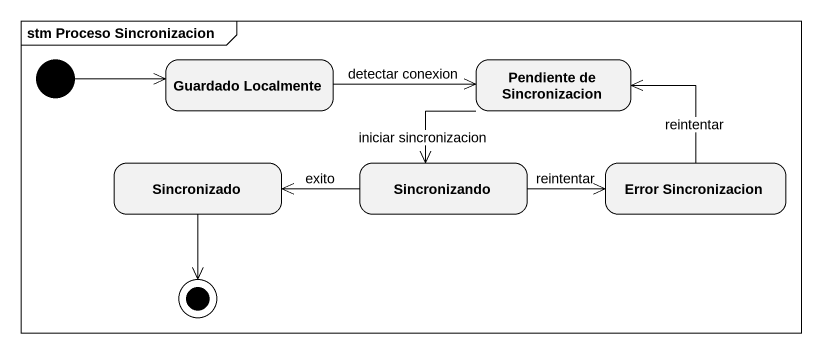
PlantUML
@startuml
mainframe stm Proceso Sincronizacion
hide empty description
state "Guardado Localmente" as Guardado_Localmente
state "Pendiente de Sincronizacion" as Pendiente_de_Sincronizacion
state Sincronizado
state Sincronizando
state "Error Sincronizacion" as Error_Sincronizacion
[*] -right-> Guardado_Localmente
Guardado_Localmente -right-> Pendiente_de_Sincronizacion : detectar conexion
Pendiente_de_Sincronizacion --> Sincronizando : iniciar sincronizacion
Sincronizando -left-> Sincronizado : exito
Sincronizando -right-> Error_Sincronizacion : reintentar
Error_Sincronizacion -up-> Pendiente_de_Sincronizacion : reintentar
Sincronizado --> [*]
@enduml
